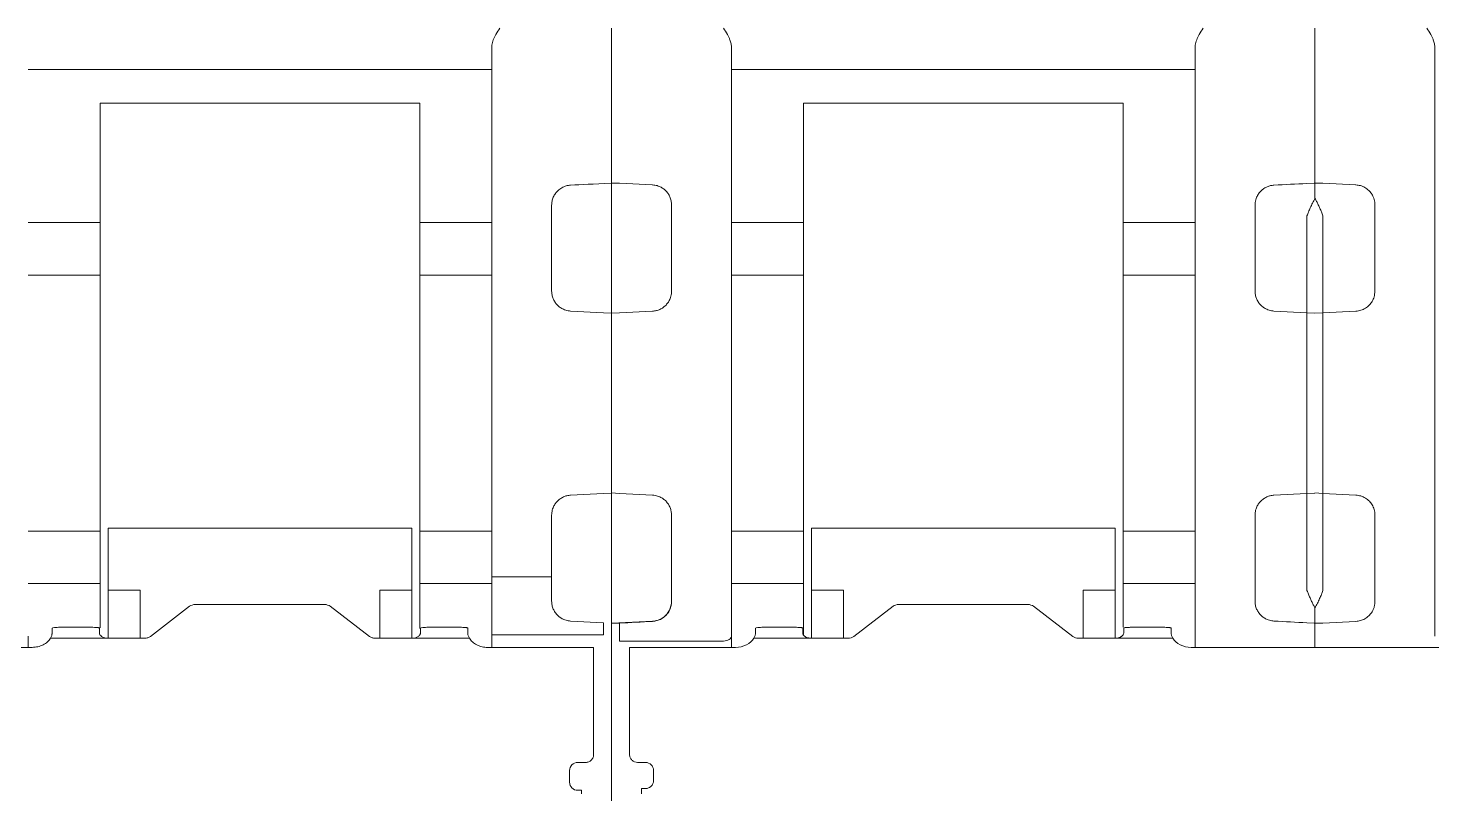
# Model space of a CAD drawing. Header units: millimetres. Extents: x 1359 to 3577, y 1336 to 3557.
# Drawn here: x 2709.9 to 2745.1, y 2710.65 to 2729.81 of the extents above; entities that cross this region are included whole.
import ezdxf

# ---------------------------------------------------------------- set-up
doc = ezdxf.new("R2010")
doc.units = ezdxf.units.MM
doc.layers.add('000-PI-Oprema', color=30, linetype='Continuous', lineweight=5)

msp = doc.modelspace()

# ---------------------------------------------------------------- linework, layer by layer
at = {"layer": '000-PI-Oprema', "color": 0, "lineweight": 0}
for p, q in [((2742.103, 2729.814), (2742.103, 2728.572)), ((2721.503, 2728.783), (2709.903, 2728.783)), ((2727.503, 2728.783), (2739.103, 2728.783)), ((2742.103, 2728.572), (2742.103, 2725.939)), ((2711.703, 2727.113), (2711.703, 2727.937)), ((2719.703, 2727.937), (2711.703, 2727.937)), ((2719.703, 2727.937), (2719.703, 2727.113)), ((2729.303, 2727.937), (2737.303, 2727.937)), ((2711.703, 2727.113), (2711.703, 2724.948)), ((2719.703, 2724.948), (2719.703, 2727.113)), ((2724.549, 2725.938), (2724.52, 2725.939)), ((2724.703, 2725.933), (2724.549, 2725.938)), ((2725.529, 2725.892), (2724.703, 2725.935)), ((2724.703, 2725.933), (2724.703, 2725.935)), ((2725.529, 2725.886), (2725.529, 2725.892)), ((2741.903, 2725.928), (2742.084, 2725.937)), ((2742.149, 2725.938), (2742.12, 2725.939)), ((2742.303, 2725.933), (2742.149, 2725.938)), ((2743.129, 2725.892), (2742.303, 2725.935)), ((2743.129, 2725.892), (2743.129, 2725.886)), ((2724.503, 2722.679), (2724.503, 2725.556)), ((2724.503, 2725.555), (2724.503, 2722.681)), ((2709.903, 2724.948), (2711.703, 2724.948)), ((2711.703, 2724.948), (2711.703, 2723.637)), ((2719.703, 2723.637), (2719.703, 2724.948)), ((2719.703, 2724.948), (2721.503, 2724.948)), ((2727.503, 2724.948), (2729.303, 2724.948)), ((2739.103, 2724.948), (2737.303, 2724.948)), ((2741.903, 2725.119), (2741.903, 2722.692)), ((2742.303, 2722.69), (2742.303, 2725.121)), ((2711.703, 2723.637), (2709.903, 2723.637)), ((2711.703, 2723.637), (2711.703, 2717.225)), ((2719.703, 2717.225), (2719.703, 2723.637)), ((2721.503, 2723.637), (2719.703, 2723.637)), ((2727.503, 2723.637), (2729.303, 2723.637)), ((2737.303, 2723.637), (2739.103, 2723.637)), ((2723.477, 2722.735), (2724.303, 2722.692)), ((2724.703, 2722.69), (2725.529, 2722.733)), ((2741.903, 2722.692), (2741.077, 2722.735)), ((2743.129, 2722.733), (2742.303, 2722.69)), ((2724.303, 2722.692), (2724.503, 2722.681)), ((2724.503, 2722.679), (2724.703, 2722.69)), ((2741.903, 2722.692), (2742.103, 2722.681)), ((2742.303, 2722.69), (2742.103, 2722.679)), ((2724.303, 2718.171), (2723.477, 2718.128)), ((2724.503, 2718.181), (2724.303, 2718.171)), ((2724.703, 2718.173), (2724.503, 2718.183)), ((2724.503, 2717.131), (2724.503, 2718.183)), ((2724.503, 2718.181), (2724.503, 2717.008)), ((2725.529, 2718.129), (2724.703, 2718.173)), ((2741.077, 2718.128), (2741.903, 2718.171)), ((2742.103, 2718.181), (2741.903, 2718.171)), ((2741.903, 2718.171), (2741.903, 2715.743)), ((2742.103, 2718.183), (2742.303, 2718.173)), ((2742.303, 2718.173), (2743.129, 2718.129)), ((2742.303, 2715.741), (2742.303, 2718.173)), ((2709.903, 2717.225), (2711.703, 2717.225)), ((2711.703, 2717.225), (2711.703, 2715.915)), ((2711.903, 2715.751), (2711.903, 2717.302)), ((2711.903, 2717.302), (2719.503, 2717.302)), ((2719.503, 2717.302), (2719.503, 2715.751)), ((2719.703, 2717.303), (2719.698, 2717.303)), ((2719.703, 2715.915), (2719.703, 2717.225)), ((2719.703, 2717.225), (2721.503, 2717.225)), ((2727.503, 2717.225), (2729.303, 2717.225)), ((2729.503, 2717.302), (2729.503, 2715.751)), ((2737.103, 2717.302), (2729.503, 2717.302)), ((2737.103, 2715.751), (2737.103, 2717.302)), ((2739.103, 2717.225), (2737.303, 2717.225)), ((2723.003, 2716.081), (2721.503, 2716.081)), ((2711.703, 2715.915), (2709.903, 2715.915)), ((2711.703, 2715.915), (2711.703, 2714.811)), ((2711.903, 2715.751), (2712.703, 2715.751)), ((2711.903, 2714.549), (2711.903, 2715.751)), ((2712.703, 2715.751), (2712.703, 2714.549)), ((2718.703, 2715.751), (2719.503, 2715.751)), ((2718.703, 2714.549), (2718.703, 2715.751)), ((2719.503, 2715.751), (2719.503, 2714.549)), ((2719.703, 2714.79), (2719.703, 2715.915)), ((2719.703, 2715.915), (2721.503, 2715.915)), ((2729.303, 2715.915), (2727.503, 2715.915)), ((2729.303, 2714.631), (2729.303, 2715.915)), ((2730.303, 2715.751), (2729.503, 2715.751)), ((2729.503, 2714.549), (2729.503, 2715.751)), ((2730.303, 2714.549), (2730.303, 2715.751)), ((2737.103, 2715.751), (2736.303, 2715.751)), ((2736.303, 2714.549), (2736.303, 2715.751)), ((2737.103, 2715.751), (2737.103, 2714.549)), ((2737.303, 2714.824), (2737.303, 2715.915)), ((2737.303, 2715.915), (2739.103, 2715.915)), ((2712.962, 2714.594), (2713.945, 2715.347)), ((2714.086, 2715.392), (2717.32, 2715.392)), ((2717.462, 2715.347), (2718.445, 2714.594)), ((2730.562, 2714.594), (2731.545, 2715.347)), ((2731.686, 2715.392), (2734.92, 2715.392)), ((2735.062, 2715.347), (2736.045, 2714.594)), ((2723.477, 2714.978), (2724.303, 2714.935)), ((2724.52, 2714.923), (2725.529, 2714.976)), ((2725.529, 2714.97), (2725.529, 2714.976)), ((2710.503, 2714.726), (2710.503, 2714.804)), ((2711.486, 2714.822), (2710.703, 2714.822)), ((2711.686, 2714.804), (2711.686, 2714.726)), ((2719.72, 2714.726), (2719.72, 2714.804)), ((2720.703, 2714.822), (2719.92, 2714.822)), ((2720.903, 2714.804), (2720.903, 2714.726)), ((2721.503, 2714.331), (2721.503, 2714.754)), ((2724.303, 2714.635), (2721.503, 2714.635)), ((2724.703, 2714.927), (2724.703, 2714.929)), ((2728.103, 2714.726), (2728.103, 2714.804)), ((2729.086, 2714.822), (2728.303, 2714.822)), ((2729.286, 2714.804), (2729.286, 2714.726)), ((2737.32, 2714.804), (2737.32, 2714.726)), ((2738.303, 2714.822), (2737.52, 2714.822)), ((2738.503, 2714.804), (2738.503, 2714.726)), ((2739.103, 2714.331), (2739.103, 2714.754)), ((2742.084, 2714.925), (2741.903, 2714.935)), ((2742.103, 2714.924), (2742.103, 2714.32)), ((2742.149, 2714.924), (2742.303, 2714.929)), ((2742.303, 2714.927), (2743.129, 2714.97)), ((2742.303, 2714.929), (2742.303, 2714.927)), ((2703.803, 2714.32), (2710.003, 2714.32)), ((2709.903, 2714.602), (2709.903, 2714.32)), ((2710.461, 2714.549), (2711.886, 2714.549)), ((2712.82, 2714.549), (2711.886, 2714.549)), ((2719.52, 2714.549), (2718.586, 2714.549)), ((2720.945, 2714.549), (2719.52, 2714.549)), ((2721.403, 2714.32), (2724.053, 2714.32)), ((2724.053, 2714.32), (2724.053, 2713.707)), ((2727.303, 2714.479), (2724.703, 2714.479)), ((2724.953, 2713.707), (2724.953, 2714.32)), ((2724.953, 2714.32), (2727.603, 2714.32)), ((2727.503, 2714.602), (2727.503, 2714.32)), ((2729.486, 2714.549), (2728.061, 2714.549)), ((2729.486, 2714.549), (2730.42, 2714.549)), ((2736.186, 2714.549), (2737.12, 2714.549)), ((2738.545, 2714.549), (2737.12, 2714.549)), ((2739.003, 2714.32), (2745.203, 2714.32)), ((2724.053, 2711.641), (2724.053, 2713.05)), ((2724.953, 2713.05), (2724.953, 2711.641)), ((2723.453, 2711.242), (2723.453, 2710.944)), ((2723.853, 2711.442), (2723.653, 2711.442)), ((2725.353, 2711.442), (2725.153, 2711.442)), ((2725.553, 2710.993), (2725.553, 2711.242)), ((2724.503, 2710.731), (2724.503, 2711.048)), ((2724.503, 2711.048), (2724.503, 2710.881)), ((2725.253, 2710.788), (2725.353, 2710.788)), ((2725.253, 2710.744), (2725.253, 2710.788)), ((2723.653, 2710.744), (2723.753, 2710.744)), ((2723.753, 2710.655), (2723.753, 2710.744)), ((2724.503, 2709.457), (2724.503, 2710.731)), ((2724.503, 2710.731), (2724.503, 2708.534)), ((2725.253, 2710.744), (2725.253, 2710.655))]:
    msp.add_line(p, q, dxfattribs=at)
at = {"layer": '000-PI-Oprema', "color": 0, "lineweight": 0, "flags": 128}
msp.add_lwpolyline([(2727.503, 2714.602), (2727.499, 2714.578), (2727.488, 2714.555), (2727.469, 2714.534), (2727.445, 2714.515), (2727.414, 2714.5), (2727.38, 2714.489), (2727.342, 2714.482), (2727.303, 2714.479)], dxfattribs=at)
at = {"layer": '000-PI-Oprema', "color": 0, "lineweight": 0}
for points, knots in [([(2721.503, 2729.324), (2721.504, 2729.345), (2721.506, 2729.389), (2721.521, 2729.455), (2721.542, 2729.521), (2721.571, 2729.588), (2721.623, 2729.687), (2721.67, 2729.762), (2721.703, 2729.814)], [0, 0, 0, 0, 0.117336, 0.242611, 0.377617, 0.505972, 0.652001, 1, 1, 1, 1]), ([(2724.503, 2728.572), (2724.503, 2728.586), (2724.503, 2728.612), (2724.503, 2728.659), (2724.503, 2728.712), (2724.503, 2728.792), (2724.503, 2728.907), (2724.503, 2729.067), (2724.503, 2729.243), (2724.503, 2729.43), (2724.503, 2729.621), (2724.503, 2729.75), (2724.503, 2729.814)], [0, 0, 0, 0, 0.061391, 0.122427, 0.18342, 0.24468, 0.372209, 0.500076, 0.627605, 0.755472, 0.877481, 1, 1, 1, 1]), ([(2724.503, 2729.814), (2724.503, 2729.782), (2724.503, 2729.718), (2724.503, 2729.622), (2724.503, 2729.527), (2724.503, 2729.4), (2724.503, 2729.244), (2724.503, 2729.067), (2724.503, 2728.907), (2724.503, 2728.77), (2724.503, 2728.655), (2724.503, 2728.6), (2724.503, 2728.572)], [0, 0, 0, 0, 0.061391, 0.122427, 0.18342, 0.24468, 0.372209, 0.500076, 0.627605, 0.755472, 0.877481, 1, 1, 1, 1]), ([(2727.303, 2729.814), (2727.337, 2729.761), (2727.384, 2729.687), (2727.435, 2729.588), (2727.468, 2729.51), (2727.496, 2729.423), (2727.501, 2729.356), (2727.503, 2729.324)], [0, 0, 0, 0, 0.350015, 0.493309, 0.624855, 0.821183, 1, 1, 1, 1]), ([(2739.103, 2729.324), (2739.104, 2729.345), (2739.106, 2729.389), (2739.121, 2729.455), (2739.142, 2729.521), (2739.172, 2729.588), (2739.223, 2729.687), (2739.27, 2729.762), (2739.303, 2729.814)], [0, 0, 0, 0, 0.117446, 0.242847, 0.378002, 0.506391, 0.652474, 1, 1, 1, 1]), ([(2744.903, 2729.814), (2744.937, 2729.761), (2744.984, 2729.687), (2745.035, 2729.587), (2745.069, 2729.51), (2745.096, 2729.423), (2745.101, 2729.356), (2745.103, 2729.324)], [0, 0, 0, 0, 0.350596, 0.493868, 0.625405, 0.821427, 1, 1, 1, 1]), ([(2721.503, 2729.17), (2721.503, 2729.18), (2721.503, 2729.199), (2721.503, 2729.235), (2721.503, 2729.277), (2721.503, 2729.308), (2721.503, 2729.324)], [0, 0, 0, 0, 0.251193, 0.5, 0.748807, 1, 1, 1, 1]), ([(2721.503, 2726.108), (2721.503, 2726.192), (2721.503, 2726.358), (2721.503, 2726.6), (2721.503, 2726.835), (2721.503, 2727.062), (2721.503, 2727.282), (2721.503, 2727.495), (2721.503, 2727.701), (2721.503, 2727.965), (2721.503, 2728.274), (2721.503, 2728.61), (2721.503, 2728.914), (2721.503, 2729.085), (2721.503, 2729.17)], [0, 0, 0, 0, 0.062754, 0.125301, 0.187708, 0.250043, 0.312375, 0.374772, 0.437302, 0.500033, 0.625237, 0.749935, 0.874674, 1, 1, 1, 1]), ([(2727.503, 2729.17), (2727.503, 2729.13), (2727.503, 2729.049), (2727.503, 2728.918), (2727.503, 2728.778), (2727.503, 2728.631), (2727.503, 2728.475), (2727.503, 2728.31), (2727.503, 2728.138), (2727.503, 2727.897), (2727.503, 2727.578), (2727.503, 2727.167), (2727.503, 2726.73), (2727.503, 2726.417), (2727.503, 2726.26)], [0, 0, 0, 0, 0.062736, 0.125281, 0.187695, 0.250043, 0.312387, 0.374792, 0.437318, 0.500031, 0.625212, 0.749931, 0.874692, 1, 1, 1, 1]), ([(2739.103, 2729.17), (2739.103, 2729.18), (2739.103, 2729.199), (2739.103, 2729.235), (2739.103, 2729.277), (2739.103, 2729.308), (2739.103, 2729.324)], [0, 0, 0, 0, 0.251193, 0.5, 0.748807, 1, 1, 1, 1]), ([(2739.103, 2726.108), (2739.103, 2726.192), (2739.103, 2726.358), (2739.103, 2726.6), (2739.103, 2726.835), (2739.103, 2727.062), (2739.103, 2727.282), (2739.103, 2727.495), (2739.103, 2727.701), (2739.103, 2727.965), (2739.103, 2728.274), (2739.103, 2728.61), (2739.103, 2728.914), (2739.103, 2729.085), (2739.103, 2729.17)], [0, 0, 0, 0, 0.062754, 0.125301, 0.187708, 0.250043, 0.312375, 0.374772, 0.437302, 0.500033, 0.625237, 0.749935, 0.874674, 1, 1, 1, 1]), ([(2745.103, 2729.324), (2745.103, 2729.308), (2745.103, 2729.277), (2745.103, 2729.235), (2745.103, 2729.199), (2745.103, 2729.18), (2745.103, 2729.17)], [0, 0, 0, 0, 0.251193, 0.5, 0.748807, 1, 1, 1, 1]), ([(2745.103, 2729.17), (2745.103, 2729.13), (2745.103, 2729.049), (2745.103, 2728.918), (2745.103, 2728.778), (2745.103, 2728.631), (2745.103, 2728.475), (2745.103, 2728.31), (2745.103, 2728.138), (2745.103, 2727.897), (2745.103, 2727.578), (2745.103, 2727.167), (2745.103, 2726.73), (2745.103, 2726.417), (2745.103, 2726.26)], [0, 0, 0, 0, 0.062736, 0.125281, 0.187695, 0.250043, 0.312387, 0.374792, 0.437318, 0.500031, 0.625212, 0.749931, 0.874692, 1, 1, 1, 1]), ([(2724.503, 2725.939), (2724.503, 2726.01), (2724.503, 2726.153), (2724.503, 2726.359), (2724.503, 2726.56), (2724.503, 2726.755), (2724.503, 2726.943), (2724.503, 2727.126), (2724.503, 2727.302), (2724.503, 2727.529), (2724.503, 2727.795), (2724.503, 2728.085), (2724.503, 2728.348), (2724.503, 2728.497), (2724.503, 2728.572)], [0, 0, 0, 0, 0.062728, 0.125271, 0.18769, 0.250045, 0.312396, 0.374804, 0.437328, 0.500029, 0.625194, 0.749922, 0.874696, 1, 1, 1, 1]), ([(2724.503, 2728.572), (2724.503, 2728.536), (2724.503, 2728.462), (2724.503, 2728.342), (2724.503, 2728.216), (2724.503, 2728.082), (2724.503, 2727.94), (2724.503, 2727.791), (2724.503, 2727.635), (2724.503, 2727.417), (2724.503, 2727.129), (2724.503, 2726.756), (2724.503, 2726.361), (2724.503, 2726.079), (2724.503, 2725.937)], [0, 0, 0, 0, 0.062728, 0.125272, 0.18769, 0.250045, 0.312396, 0.374803, 0.437328, 0.500029, 0.625194, 0.749922, 0.874696, 1, 1, 1, 1]), ([(2729.303, 2727.937), (2729.303, 2727.896), (2729.303, 2727.813), (2729.303, 2727.695), (2729.303, 2727.582), (2729.303, 2727.439), (2729.303, 2727.274), (2729.303, 2727.166), (2729.303, 2727.113)], [0, 0, 0, 0, 0.125424, 0.250193, 0.374902, 0.500146, 0.749703, 1, 1, 1, 1]), ([(2737.303, 2727.113), (2737.303, 2727.139), (2737.303, 2727.191), (2737.303, 2727.279), (2737.303, 2727.373), (2737.303, 2727.508), (2737.303, 2727.692), (2737.303, 2727.855), (2737.303, 2727.937)], [0, 0, 0, 0, 0.125424, 0.250193, 0.374902, 0.500146, 0.749703, 1, 1, 1, 1]), ([(2737.303, 2724.948), (2737.303, 2725.019), (2737.303, 2725.161), (2737.303, 2725.367), (2737.303, 2725.568), (2737.303, 2725.764), (2737.303, 2725.954), (2737.303, 2726.2), (2737.303, 2726.492), (2737.303, 2726.819), (2737.303, 2727.015), (2737.303, 2727.113)], [0, 0, 0, 0, 0.083508, 0.166833, 0.25006, 0.333277, 0.416572, 0.500032, 0.666688, 0.83311, 1, 1, 1, 1]), ([(2727.503, 2726.26), (2727.503, 2726.196), (2727.503, 2726.069), (2727.503, 2725.87), (2727.503, 2725.668), (2727.503, 2725.46), (2727.503, 2725.248), (2727.503, 2725.031), (2727.503, 2724.809), (2727.503, 2724.658), (2727.503, 2724.583)], [0, 0, 0, 0, 0.12575, 0.250858, 0.375537, 0.5, 0.624463, 0.749142, 0.87425, 1, 1, 1, 1]), ([(2745.103, 2726.26), (2745.103, 2726.196), (2745.103, 2726.069), (2745.103, 2725.87), (2745.103, 2725.668), (2745.103, 2725.46), (2745.103, 2725.248), (2745.103, 2725.031), (2745.103, 2724.809), (2745.103, 2724.658), (2745.103, 2724.583)], [0, 0, 0, 0, 0.12575, 0.250858, 0.375537, 0.5, 0.624463, 0.749142, 0.87425, 1, 1, 1, 1]), ([(2721.503, 2724.715), (2721.503, 2724.786), (2721.503, 2724.928), (2721.503, 2725.136), (2721.503, 2725.34), (2721.503, 2725.539), (2721.503, 2725.734), (2721.503, 2725.924), (2721.503, 2726.047), (2721.503, 2726.108)], [0, 0, 0, 0, 0.143512, 0.28637, 0.428834, 0.571166, 0.71363, 0.856488, 1, 1, 1, 1]), ([(2725.529, 2725.892), (2725.549, 2725.89), (2725.587, 2725.887), (2725.644, 2725.874), (2725.71, 2725.85), (2725.782, 2725.811), (2725.856, 2725.752), (2725.919, 2725.678), (2725.966, 2725.591), (2725.997, 2725.495), (2726.001, 2725.428), (2726.003, 2725.394)], [0, 0, 0, 0, 0.071618, 0.143308, 0.216363, 0.334035, 0.455285, 0.587191, 0.721903, 0.860899, 1, 1, 1, 1]), ([(2739.103, 2724.715), (2739.103, 2724.786), (2739.103, 2724.928), (2739.103, 2725.136), (2739.103, 2725.34), (2739.103, 2725.539), (2739.103, 2725.734), (2739.103, 2725.924), (2739.103, 2726.047), (2739.103, 2726.108)], [0, 0, 0, 0, 0.143512, 0.28637, 0.428834, 0.571166, 0.71363, 0.856488, 1, 1, 1, 1]), ([(2743.603, 2725.394), (2743.602, 2725.417), (2743.601, 2725.462), (2743.586, 2725.528), (2743.561, 2725.601), (2743.518, 2725.678), (2743.449, 2725.76), (2743.357, 2725.829), (2743.245, 2725.878), (2743.167, 2725.888), (2743.129, 2725.892)], [0, 0, 0, 0, 0.092601, 0.18543, 0.278489, 0.413813, 0.545287, 0.709927, 0.860804, 1, 1, 1, 1]), ([(2723.477, 2725.885), (2723.459, 2725.883), (2723.421, 2725.88), (2723.365, 2725.867), (2723.31, 2725.848), (2723.255, 2725.821), (2723.203, 2725.787), (2723.148, 2725.74), (2723.09, 2725.673), (2723.041, 2725.586), (2723.009, 2725.487), (2723.005, 2725.419), (2723.003, 2725.385)], [0, 0, 0, 0, 0.067869, 0.138425, 0.211987, 0.288836, 0.369219, 0.453352, 0.573685, 0.721104, 0.860335, 1, 1, 1, 1]), ([(2740.603, 2725.385), (2740.604, 2725.408), (2740.606, 2725.453), (2740.62, 2725.519), (2740.646, 2725.593), (2740.688, 2725.671), (2740.751, 2725.745), (2740.825, 2725.804), (2740.905, 2725.847), (2740.99, 2725.876), (2741.048, 2725.882), (2741.077, 2725.885)], [0, 0, 0, 0, 0.093221, 0.185813, 0.279137, 0.41434, 0.546905, 0.668022, 0.785627, 0.893606, 1, 1, 1, 1]), ([(2741.903, 2725.119), (2741.916, 2725.151), (2741.943, 2725.22), (2741.989, 2725.326), (2742.043, 2725.442), (2742.082, 2725.516), (2742.103, 2725.555)], [0, 0, 0, 0, 0.193415, 0.424448, 0.693252, 1, 1, 1, 1]), ([(2742.303, 2725.121), (2742.291, 2725.153), (2742.265, 2725.216), (2742.226, 2725.307), (2742.186, 2725.394), (2742.145, 2725.478), (2742.117, 2725.53), (2742.103, 2725.556)], [0, 0, 0, 0, 0.194202, 0.390464, 0.589612, 0.792498, 1, 1, 1, 1]), ([(2723.003, 2725.385), (2723.003, 2725.32), (2723.003, 2725.188), (2723.003, 2724.987), (2723.003, 2724.85), (2723.003, 2724.782)], [0, 0, 0, 0, 0.333419, 0.666581, 1, 1, 1, 1]), ([(2729.303, 2724.948), (2729.303, 2724.899), (2729.303, 2724.801), (2729.303, 2724.585), (2729.303, 2724.346), (2729.303, 2724.101), (2729.303, 2723.881), (2729.303, 2723.716), (2729.303, 2723.66), (2729.303, 2723.637)], [0, 0, 0, 0, 0.150243, 0.300485, 0.450729, 0.600973, 0.751216, 0.901461, 1, 1, 1, 1]), ([(2737.303, 2724.948), (2737.303, 2724.899), (2737.303, 2724.801), (2737.303, 2724.585), (2737.303, 2724.346), (2737.303, 2724.101), (2737.303, 2723.881), (2737.303, 2723.716), (2737.303, 2723.66), (2737.303, 2723.637)], [0, 0, 0, 0, 0.150243, 0.300485, 0.450729, 0.600973, 0.751216, 0.901461, 1, 1, 1, 1]), ([(2721.503, 2716.148), (2721.503, 2716.262), (2721.503, 2716.49), (2721.503, 2716.835), (2721.503, 2717.183), (2721.503, 2717.533), (2721.503, 2717.887), (2721.503, 2718.484), (2721.503, 2719.331), (2721.503, 2720.431), (2721.503, 2721.531), (2721.503, 2722.498), (2721.503, 2723.33), (2721.503, 2724.03), (2721.503, 2724.486), (2721.503, 2724.715)], [0, 0, 0, 0, 0.041431, 0.082793, 0.124119, 0.165441, 0.206793, 0.248207, 0.374079, 0.500012, 0.625883, 0.751817, 0.834548, 0.917188, 1, 1, 1, 1]), ([(2723.003, 2724.782), (2723.003, 2724.68), (2723.003, 2724.477), (2723.003, 2724.17), (2723.003, 2723.86), (2723.003, 2723.548), (2723.003, 2723.339), (2723.003, 2723.234)], [0, 0, 0, 0, 0.200123, 0.400061, 0.599939, 0.799877, 1, 1, 1, 1]), ([(2726.003, 2723.232), (2726.003, 2723.352), (2726.003, 2723.591), (2726.003, 2723.946), (2726.003, 2724.299), (2726.003, 2724.531), (2726.003, 2724.647)], [0, 0, 0, 0, 0.2501, 0.5, 0.7499, 1, 1, 1, 1]), ([(2727.503, 2724.583), (2727.503, 2724.472), (2727.503, 2724.25), (2727.503, 2723.915), (2727.503, 2723.577), (2727.503, 2723.237), (2727.503, 2722.895), (2727.503, 2722.316), (2727.503, 2721.496), (2727.503, 2720.431), (2727.503, 2719.367), (2727.503, 2718.431), (2727.503, 2717.625), (2727.503, 2716.946), (2727.503, 2716.502), (2727.503, 2716.28)], [0, 0, 0, 0, 0.041447, 0.082829, 0.124176, 0.16552, 0.206891, 0.248321, 0.374134, 0.500011, 0.625824, 0.751702, 0.834467, 0.91715, 1, 1, 1, 1]), ([(2739.103, 2716.148), (2739.103, 2716.262), (2739.103, 2716.49), (2739.103, 2716.835), (2739.103, 2717.183), (2739.103, 2717.533), (2739.103, 2717.887), (2739.103, 2718.484), (2739.103, 2719.331), (2739.103, 2720.431), (2739.103, 2721.531), (2739.103, 2722.498), (2739.103, 2723.33), (2739.103, 2724.03), (2739.103, 2724.486), (2739.103, 2724.715)], [0, 0, 0, 0, 0.041431, 0.082793, 0.124119, 0.165441, 0.206793, 0.248207, 0.374079, 0.500012, 0.625883, 0.751817, 0.834548, 0.917188, 1, 1, 1, 1]), ([(2745.103, 2724.583), (2745.103, 2724.472), (2745.103, 2724.25), (2745.103, 2723.915), (2745.103, 2723.577), (2745.103, 2723.237), (2745.103, 2722.895), (2745.103, 2722.316), (2745.103, 2721.496), (2745.103, 2720.431), (2745.103, 2719.367), (2745.103, 2718.431), (2745.103, 2717.625), (2745.103, 2716.946), (2745.103, 2716.502), (2745.103, 2716.28)], [0, 0, 0, 0, 0.041447, 0.082829, 0.124176, 0.16552, 0.206891, 0.248321, 0.374134, 0.500011, 0.625824, 0.751702, 0.834467, 0.91715, 1, 1, 1, 1]), ([(2729.303, 2723.637), (2729.303, 2723.554), (2729.303, 2723.387), (2729.303, 2723.132), (2729.303, 2722.875), (2729.303, 2722.615), (2729.303, 2722.352), (2729.303, 2721.905), (2729.303, 2721.265), (2729.303, 2720.431), (2729.303, 2719.598), (2729.303, 2718.869), (2729.303, 2718.247), (2729.303, 2717.728), (2729.303, 2717.393), (2729.303, 2717.225)], [0, 0, 0, 0, 0.041319, 0.082538, 0.123706, 0.164869, 0.206076, 0.247373, 0.373654, 0.500018, 0.626299, 0.752662, 0.835118, 0.917437, 1, 1, 1, 1]), ([(2737.303, 2723.637), (2737.303, 2722.63), (2737.303, 2721.531), (2737.303, 2719.332), (2737.303, 2718.233), (2737.303, 2717.225)], [0, 0, 0, 0, 0.5, 0.5, 1, 1, 1, 1]), ([(2723.477, 2722.735), (2723.456, 2722.737), (2723.414, 2722.74), (2723.353, 2722.756), (2723.285, 2722.782), (2723.212, 2722.824), (2723.14, 2722.887), (2723.08, 2722.961), (2723.037, 2723.046), (2723.008, 2723.138), (2723.005, 2723.202), (2723.003, 2723.234)], [0, 0, 0, 0, 0.082209, 0.16366, 0.245689, 0.369303, 0.493372, 0.618767, 0.744744, 0.872104, 1, 1, 1, 1]), ([(2726.003, 2723.232), (2726.002, 2723.211), (2726.001, 2723.169), (2725.988, 2723.106), (2725.965, 2723.035), (2725.926, 2722.96), (2725.867, 2722.885), (2725.795, 2722.822), (2725.713, 2722.775), (2725.623, 2722.743), (2725.561, 2722.736), (2725.529, 2722.733)], [0, 0, 0, 0, 0.085507, 0.170147, 0.255273, 0.381189, 0.506725, 0.630753, 0.754527, 0.877113, 1, 1, 1, 1]), ([(2741.077, 2722.735), (2741.056, 2722.737), (2741.014, 2722.74), (2740.953, 2722.756), (2740.885, 2722.782), (2740.812, 2722.824), (2740.74, 2722.887), (2740.68, 2722.961), (2740.637, 2723.046), (2740.608, 2723.138), (2740.605, 2723.202), (2740.603, 2723.234)], [0, 0, 0, 0, 0.082209, 0.16366, 0.245689, 0.369303, 0.493372, 0.618767, 0.744744, 0.872104, 1, 1, 1, 1]), ([(2743.129, 2722.733), (2743.15, 2722.735), (2743.191, 2722.739), (2743.251, 2722.754), (2743.31, 2722.776), (2743.366, 2722.806), (2743.418, 2722.842), (2743.477, 2722.897), (2743.539, 2722.978), (2743.592, 2723.095), (2743.599, 2723.185), (2743.603, 2723.232)], [0, 0, 0, 0, 0.080411, 0.161533, 0.243405, 0.326066, 0.409552, 0.493901, 0.642123, 0.810797, 1, 1, 1, 1]), ([(2724.503, 2722.681), (2724.503, 2722.575), (2724.503, 2722.363), (2724.503, 2722.043), (2724.503, 2721.722), (2724.503, 2721.4), (2724.503, 2721.078), (2724.503, 2720.755), (2724.503, 2720.351), (2724.503, 2719.866), (2724.503, 2719.301), (2724.503, 2718.739), (2724.503, 2718.367), (2724.503, 2718.181)], [0, 0, 0, 0, 0.071572, 0.143012, 0.214372, 0.285701, 0.357051, 0.428472, 0.500015, 0.625079, 0.749917, 0.8748, 1, 1, 1, 1]), ([(2724.503, 2718.183), (2724.503, 2718.289), (2724.503, 2718.502), (2724.503, 2718.821), (2724.503, 2719.142), (2724.503, 2719.463), (2724.503, 2719.785), (2724.503, 2720.108), (2724.503, 2720.512), (2724.503, 2720.997), (2724.503, 2721.56), (2724.503, 2722.122), (2724.503, 2722.493), (2724.503, 2722.679)], [0, 0, 0, 0, 0.071572, 0.143012, 0.214372, 0.285701, 0.357051, 0.428472, 0.500015, 0.625079, 0.749917, 0.8748, 1, 1, 1, 1]), ([(2741.903, 2722.692), (2741.903, 2722.585), (2741.903, 2722.371), (2741.903, 2722.049), (2741.903, 2721.727), (2741.903, 2721.404), (2741.903, 2721.08), (2741.903, 2720.756), (2741.903, 2720.35), (2741.903, 2719.863), (2741.903, 2719.297), (2741.903, 2718.732), (2741.903, 2718.358), (2741.903, 2718.171)], [0, 0, 0, 0, 0.071556, 0.142997, 0.214365, 0.285706, 0.357065, 0.428486, 0.500013, 0.625062, 0.749916, 0.874816, 1, 1, 1, 1]), ([(2723.003, 2717.628), (2723.004, 2717.65), (2723.005, 2717.692), (2723.018, 2717.755), (2723.041, 2717.826), (2723.08, 2717.901), (2723.14, 2717.976), (2723.212, 2718.038), (2723.294, 2718.085), (2723.383, 2718.118), (2723.446, 2718.124), (2723.477, 2718.128)], [0, 0, 0, 0, 0.085573, 0.170275, 0.255463, 0.381339, 0.506835, 0.630803, 0.754517, 0.877108, 1, 1, 1, 1]), ([(2725.529, 2718.129), (2725.55, 2718.128), (2725.592, 2718.124), (2725.653, 2718.108), (2725.721, 2718.082), (2725.795, 2718.04), (2725.867, 2717.978), (2725.926, 2717.903), (2725.97, 2717.818), (2725.998, 2717.726), (2726.001, 2717.662), (2726.003, 2717.63)], [0, 0, 0, 0, 0.082205, 0.163652, 0.245679, 0.369354, 0.493482, 0.618917, 0.744935, 0.872201, 1, 1, 1, 1]), ([(2740.603, 2717.628), (2740.604, 2717.65), (2740.605, 2717.692), (2740.618, 2717.755), (2740.641, 2717.826), (2740.68, 2717.901), (2740.74, 2717.976), (2740.812, 2718.038), (2740.894, 2718.085), (2740.983, 2718.118), (2741.046, 2718.124), (2741.077, 2718.128)], [0, 0, 0, 0, 0.085573, 0.170275, 0.255463, 0.381339, 0.506835, 0.630803, 0.754517, 0.877108, 1, 1, 1, 1]), ([(2743.603, 2717.63), (2743.602, 2717.654), (2743.6, 2717.702), (2743.585, 2717.77), (2743.562, 2717.831), (2743.534, 2717.886), (2743.501, 2717.934), (2743.449, 2717.995), (2743.369, 2718.06), (2743.253, 2718.114), (2743.17, 2718.124), (2743.129, 2718.129)], [0, 0, 0, 0, 0.097376, 0.189595, 0.276665, 0.358598, 0.435408, 0.507112, 0.674555, 0.83875, 1, 1, 1, 1]), ([(2723.003, 2717.628), (2723.003, 2717.524), (2723.003, 2717.314), (2723.003, 2717.002), (2723.003, 2716.693), (2723.003, 2716.385), (2723.003, 2716.182), (2723.003, 2716.081)], [0, 0, 0, 0, 0.200123, 0.400061, 0.599939, 0.799877, 1, 1, 1, 1]), ([(2726.003, 2716.215), (2726.003, 2716.331), (2726.003, 2716.564), (2726.003, 2716.917), (2726.003, 2717.272), (2726.003, 2717.511), (2726.003, 2717.63)], [0, 0, 0, 0, 0.2501, 0.5, 0.7499, 1, 1, 1, 1]), ([(2724.503, 2715.306), (2724.503, 2715.306), (2724.503, 2715.633), (2724.503, 2716.016), (2724.503, 2716.505), (2724.503, 2716.859), (2724.503, 2717.088), (2724.503, 2717.117), (2724.503, 2717.131)], [0, 0, 0, 0, 0.008736, 0.206989, 0.405242, 0.603494, 0.801747, 1, 1, 1, 1]), ([(2729.303, 2717.225), (2729.303, 2717.203), (2729.303, 2717.147), (2729.303, 2716.982), (2729.303, 2716.762), (2729.303, 2716.517), (2729.303, 2716.277), (2729.303, 2716.062), (2729.303, 2715.964), (2729.303, 2715.915)], [0, 0, 0, 0, 0.098539, 0.248784, 0.399027, 0.54927, 0.699515, 0.849757, 1, 1, 1, 1]), ([(2737.303, 2717.225), (2737.303, 2717.203), (2737.303, 2717.147), (2737.303, 2716.982), (2737.303, 2716.762), (2737.303, 2716.517), (2737.303, 2716.277), (2737.303, 2716.062), (2737.303, 2715.964), (2737.303, 2715.915)], [0, 0, 0, 0, 0.098539, 0.248784, 0.399027, 0.54927, 0.699515, 0.849757, 1, 1, 1, 1]), ([(2724.503, 2717.031), (2724.503, 2717.017), (2724.503, 2716.989), (2724.503, 2716.767), (2724.503, 2716.419), (2724.503, 2715.962), (2724.503, 2715.579), (2724.503, 2715.308)], [0, 0, 0, 0, 0.201961, 0.403921, 0.605881, 0.807842, 1, 1, 1, 1]), ([(2721.503, 2714.754), (2721.503, 2714.816), (2721.503, 2714.938), (2721.503, 2715.128), (2721.503, 2715.323), (2721.503, 2715.522), (2721.503, 2715.726), (2721.503, 2715.935), (2721.503, 2716.077), (2721.503, 2716.148)], [0, 0, 0, 0, 0.143512, 0.28637, 0.428834, 0.571166, 0.71363, 0.856488, 1, 1, 1, 1]), ([(2723.003, 2716.081), (2723.003, 2716.012), (2723.003, 2715.876), (2723.003, 2715.674), (2723.003, 2715.543), (2723.003, 2715.477)], [0, 0, 0, 0, 0.333419, 0.666581, 1, 1, 1, 1]), ([(2726.003, 2715.468), (2726.003, 2715.529), (2726.003, 2715.65), (2726.003, 2715.836), (2726.003, 2716.024), (2726.003, 2716.151), (2726.003, 2716.215)], [0, 0, 0, 0, 0.25014, 0.5, 0.74986, 1, 1, 1, 1]), ([(2727.503, 2716.28), (2727.503, 2716.204), (2727.503, 2716.053), (2727.503, 2715.832), (2727.503, 2715.615), (2727.503, 2715.403), (2727.503, 2715.195), (2727.503, 2714.992), (2727.503, 2714.794), (2727.503, 2714.666), (2727.503, 2714.602)], [0, 0, 0, 0, 0.12575, 0.250858, 0.375537, 0.5, 0.624463, 0.749142, 0.87425, 1, 1, 1, 1]), ([(2739.103, 2714.754), (2739.103, 2714.816), (2739.103, 2714.938), (2739.103, 2715.128), (2739.103, 2715.323), (2739.103, 2715.522), (2739.103, 2715.726), (2739.103, 2715.935), (2739.103, 2716.077), (2739.103, 2716.148)], [0, 0, 0, 0, 0.143512, 0.28637, 0.428834, 0.571166, 0.71363, 0.856488, 1, 1, 1, 1]), ([(2745.103, 2716.28), (2745.103, 2716.204), (2745.103, 2716.053), (2745.103, 2715.832), (2745.103, 2715.615), (2745.103, 2715.403), (2745.103, 2715.195), (2745.103, 2714.992), (2745.103, 2714.794), (2745.103, 2714.666), (2745.103, 2714.602)], [0, 0, 0, 0, 0.12575, 0.250858, 0.375537, 0.5, 0.624463, 0.749142, 0.87425, 1, 1, 1, 1]), ([(2741.903, 2715.743), (2741.916, 2715.712), (2741.941, 2715.648), (2741.98, 2715.557), (2742.02, 2715.47), (2742.061, 2715.386), (2742.089, 2715.334), (2742.103, 2715.308)], [0, 0, 0, 0, 0.1942, 0.390457, 0.5896, 0.792488, 1, 1, 1, 1]), ([(2742.303, 2715.741), (2742.291, 2715.71), (2742.263, 2715.641), (2742.217, 2715.535), (2742.163, 2715.419), (2742.124, 2715.345), (2742.103, 2715.306)], [0, 0, 0, 0, 0.193384, 0.424408, 0.693222, 1, 1, 1, 1]), ([(2723.477, 2714.978), (2723.458, 2714.98), (2723.419, 2714.983), (2723.363, 2714.996), (2723.297, 2715.02), (2723.225, 2715.058), (2723.151, 2715.118), (2723.088, 2715.192), (2723.041, 2715.279), (2723.009, 2715.376), (2723.005, 2715.443), (2723.003, 2715.477)], [0, 0, 0, 0, 0.070997, 0.142096, 0.214572, 0.332081, 0.453288, 0.585757, 0.721078, 0.860541, 1, 1, 1, 1]), ([(2725.529, 2714.976), (2725.571, 2714.978), (2725.617, 2714.986), (2725.717, 2715.02), (2725.769, 2715.047), (2725.869, 2715.129), (2725.916, 2715.184), (2725.983, 2715.318), (2726.003, 2715.396), (2726.003, 2715.476)], [0, 0, 0, 0, 0.25, 0.25, 0.5, 0.5, 0.75, 0.75, 1, 1, 1, 1]), ([(2725.529, 2714.97), (2725.548, 2714.972), (2725.585, 2714.975), (2725.642, 2714.988), (2725.697, 2715.008), (2725.752, 2715.035), (2725.804, 2715.069), (2725.862, 2715.118), (2725.925, 2715.192), (2725.972, 2715.285), (2725.999, 2715.382), (2726.002, 2715.439), (2726.003, 2715.468)], [0, 0, 0, 0, 0.068374, 0.139377, 0.213319, 0.290477, 0.371094, 0.455382, 0.587277, 0.761474, 0.880592, 1, 1, 1, 1]), ([(2741.077, 2714.978), (2741.058, 2714.98), (2741.019, 2714.983), (2740.963, 2714.996), (2740.897, 2715.02), (2740.825, 2715.058), (2740.751, 2715.118), (2740.688, 2715.192), (2740.641, 2715.279), (2740.609, 2715.376), (2740.605, 2715.443), (2740.603, 2715.477)], [0, 0, 0, 0, 0.070996, 0.142095, 0.214573, 0.332083, 0.453298, 0.585758, 0.72107, 0.860537, 1, 1, 1, 1]), ([(2743.129, 2714.97), (2743.148, 2714.972), (2743.185, 2714.975), (2743.242, 2714.988), (2743.297, 2715.008), (2743.352, 2715.035), (2743.404, 2715.069), (2743.462, 2715.118), (2743.525, 2715.192), (2743.572, 2715.285), (2743.599, 2715.382), (2743.602, 2715.439), (2743.603, 2715.468)], [0, 0, 0, 0, 0.068374, 0.139376, 0.213318, 0.290476, 0.371092, 0.45538, 0.587276, 0.76147, 0.88059, 1, 1, 1, 1]), ([(2710.503, 2714.676), (2710.502, 2714.667), (2710.501, 2714.65), (2710.493, 2714.619), (2710.481, 2714.586), (2710.468, 2714.561), (2710.461, 2714.549)], [0, 0, 0, 0, 0.256458, 0.506841, 0.753776, 1, 1, 1, 1]), ([(2710.503, 2714.804), (2710.503, 2714.809), (2710.524, 2714.814), (2710.598, 2714.82), (2710.651, 2714.822), (2710.703, 2714.822)], [0, 0, 0, 0, 0.5, 0.5, 1, 1, 1, 1]), ([(2711.686, 2714.804), (2711.685, 2714.806), (2711.684, 2714.808), (2711.672, 2714.811), (2711.654, 2714.814), (2711.62, 2714.818), (2711.565, 2714.821), (2711.513, 2714.822), (2711.486, 2714.822)], [0, 0, 0, 0, 0.128148, 0.251094, 0.373747, 0.501054, 0.748354, 1, 1, 1, 1]), ([(2711.886, 2714.549), (2711.872, 2714.55), (2711.846, 2714.551), (2711.807, 2714.56), (2711.772, 2714.574), (2711.733, 2714.599), (2711.693, 2714.636), (2711.689, 2714.662), (2711.686, 2714.676)], [0, 0, 0, 0, 0.128818, 0.251822, 0.37424, 0.501366, 0.746636, 1, 1, 1, 1]), ([(2719.72, 2714.676), (2719.72, 2714.669), (2719.718, 2714.657), (2719.707, 2714.635), (2719.689, 2714.613), (2719.656, 2714.586), (2719.601, 2714.556), (2719.547, 2714.552), (2719.52, 2714.549)], [0, 0, 0, 0, 0.130698, 0.254597, 0.376443, 0.501216, 0.749391, 1, 1, 1, 1]), ([(2719.72, 2714.804), (2719.72, 2714.809), (2719.742, 2714.814), (2719.816, 2714.82), (2719.868, 2714.822), (2719.92, 2714.822)], [0, 0, 0, 0, 0.5, 0.5, 1, 1, 1, 1]), ([(2720.903, 2714.804), (2720.903, 2714.806), (2720.901, 2714.808), (2720.89, 2714.811), (2720.871, 2714.814), (2720.838, 2714.818), (2720.783, 2714.821), (2720.73, 2714.822), (2720.703, 2714.822)], [0, 0, 0, 0, 0.128148, 0.251094, 0.373747, 0.501054, 0.748354, 1, 1, 1, 1]), ([(2720.945, 2714.549), (2720.939, 2714.561), (2720.926, 2714.586), (2720.913, 2714.619), (2720.905, 2714.65), (2720.904, 2714.667), (2720.903, 2714.676)], [0, 0, 0, 0, 0.246224, 0.493159, 0.743542, 1, 1, 1, 1]), ([(2724.503, 2714.926), (2724.503, 2714.854), (2724.503, 2714.712), (2724.503, 2714.505), (2724.503, 2714.304), (2724.503, 2714.109), (2724.503, 2713.92), (2724.503, 2713.738), (2724.503, 2713.561), (2724.503, 2713.335), (2724.503, 2713.068), (2724.503, 2712.778), (2724.503, 2712.515), (2724.503, 2712.365), (2724.503, 2712.29)], [0, 0, 0, 0, 0.062728, 0.125272, 0.18769, 0.250045, 0.312396, 0.374803, 0.437328, 0.500029, 0.625194, 0.749922, 0.874696, 1, 1, 1, 1]), ([(2724.503, 2712.29), (2724.503, 2712.327), (2724.503, 2712.4), (2724.503, 2712.52), (2724.503, 2712.647), (2724.503, 2712.781), (2724.503, 2712.922), (2724.503, 2713.071), (2724.503, 2713.227), (2724.503, 2713.445), (2724.503, 2713.733), (2724.503, 2714.105), (2724.503, 2714.5), (2724.503, 2714.782), (2724.503, 2714.924)], [0, 0, 0, 0, 0.062728, 0.125271, 0.18769, 0.250045, 0.312396, 0.374804, 0.437328, 0.500029, 0.625194, 0.749922, 0.874696, 1, 1, 1, 1]), ([(2724.703, 2714.929), (2724.677, 2714.928), (2724.624, 2714.927), (2724.574, 2714.925), (2724.549, 2714.924)], [0, 0, 0, 0, 0.508632, 1, 1, 1, 1]), ([(2728.103, 2714.676), (2728.102, 2714.667), (2728.101, 2714.65), (2728.093, 2714.619), (2728.081, 2714.586), (2728.068, 2714.561), (2728.061, 2714.549)], [0, 0, 0, 0, 0.256458, 0.506841, 0.753776, 1, 1, 1, 1]), ([(2728.103, 2714.804), (2728.103, 2714.809), (2728.124, 2714.814), (2728.198, 2714.82), (2728.251, 2714.822), (2728.303, 2714.822)], [0, 0, 0, 0, 0.5, 0.5, 1, 1, 1, 1]), ([(2728.103, 2714.676), (2728.103, 2714.684), (2728.103, 2714.701), (2728.103, 2714.718), (2728.103, 2714.723), (2728.103, 2714.726)], [0, 0, 0, 0, 0.334189, 0.665811, 1, 1, 1, 1]), ([(2729.286, 2714.804), (2729.285, 2714.806), (2729.284, 2714.808), (2729.272, 2714.811), (2729.254, 2714.814), (2729.22, 2714.818), (2729.165, 2714.821), (2729.113, 2714.822), (2729.086, 2714.822)], [0, 0, 0, 0, 0.128148, 0.251094, 0.373747, 0.501054, 0.748354, 1, 1, 1, 1]), ([(2729.286, 2714.676), (2729.287, 2714.67), (2729.288, 2714.658), (2729.299, 2714.636), (2729.316, 2714.614), (2729.346, 2714.59), (2729.4, 2714.559), (2729.453, 2714.553), (2729.486, 2714.549)], [0, 0, 0, 0, 0.121269, 0.244591, 0.370821, 0.500756, 0.692101, 1, 1, 1, 1]), ([(2737.12, 2714.549), (2737.135, 2714.55), (2737.162, 2714.551), (2737.199, 2714.56), (2737.227, 2714.572), (2737.248, 2714.583), (2737.279, 2714.603), (2737.313, 2714.637), (2737.318, 2714.663), (2737.32, 2714.676)], [0, 0, 0, 0, 0.138294, 0.257669, 0.358107, 0.439606, 0.502183, 0.756685, 1, 1, 1, 1]), ([(2737.52, 2714.822), (2737.507, 2714.822), (2737.48, 2714.822), (2737.443, 2714.821), (2737.408, 2714.819), (2737.368, 2714.816), (2737.328, 2714.811), (2737.323, 2714.807), (2737.32, 2714.804)], [0, 0, 0, 0, 0.128148, 0.251094, 0.373747, 0.501054, 0.748354, 1, 1, 1, 1]), ([(2738.503, 2714.804), (2738.503, 2714.806), (2738.501, 2714.808), (2738.49, 2714.811), (2738.471, 2714.814), (2738.438, 2714.818), (2738.383, 2714.821), (2738.33, 2714.822), (2738.303, 2714.822)], [0, 0, 0, 0, 0.128148, 0.251094, 0.373747, 0.501054, 0.748354, 1, 1, 1, 1]), ([(2738.503, 2714.726), (2738.503, 2714.723), (2738.503, 2714.718), (2738.503, 2714.701), (2738.503, 2714.684), (2738.503, 2714.676)], [0, 0, 0, 0, 0.334189, 0.665811, 1, 1, 1, 1]), ([(2738.545, 2714.549), (2738.539, 2714.561), (2738.526, 2714.586), (2738.513, 2714.619), (2738.505, 2714.65), (2738.504, 2714.667), (2738.503, 2714.676)], [0, 0, 0, 0, 0.246224, 0.493159, 0.743542, 1, 1, 1, 1]), ([(2710.461, 2714.549), (2710.45, 2714.532), (2710.429, 2714.499), (2710.386, 2714.454), (2710.335, 2714.415), (2710.259, 2714.37), (2710.148, 2714.329), (2710.052, 2714.323), (2710.003, 2714.32)], [0, 0, 0, 0, 0.126929, 0.250928, 0.374602, 0.500576, 0.748126, 1, 1, 1, 1]), ([(2712.962, 2714.594), (2712.952, 2714.587), (2712.932, 2714.574), (2712.897, 2714.56), (2712.86, 2714.551), (2712.834, 2714.55), (2712.82, 2714.549)], [0, 0, 0, 0, 0.25487, 0.5, 0.74513, 1, 1, 1, 1]), ([(2718.586, 2714.549), (2718.573, 2714.55), (2718.546, 2714.551), (2718.509, 2714.56), (2718.474, 2714.574), (2718.455, 2714.587), (2718.445, 2714.594)], [0, 0, 0, 0, 0.25487, 0.5, 0.74513, 1, 1, 1, 1]), ([(2721.403, 2714.32), (2721.379, 2714.32), (2721.331, 2714.322), (2721.26, 2714.334), (2721.192, 2714.354), (2721.108, 2714.39), (2721.014, 2714.451), (2720.968, 2714.516), (2720.945, 2714.549)], [0, 0, 0, 0, 0.126929, 0.250928, 0.374602, 0.500576, 0.748126, 1, 1, 1, 1]), ([(2727.603, 2714.32), (2727.699, 2714.32), (2727.796, 2714.342), (2727.958, 2714.423), (2728.022, 2714.481), (2728.061, 2714.549)], [0, 0, 0, 0, 0.5, 0.5, 1, 1, 1, 1]), ([(2738.545, 2714.549), (2738.584, 2714.481), (2738.649, 2714.423), (2738.81, 2714.342), (2738.907, 2714.32), (2739.003, 2714.32)], [0, 0, 0, 0, 0.5, 0.5, 1, 1, 1, 1]), ([(2724.503, 2711.048), (2724.503, 2711.081), (2724.503, 2711.145), (2724.503, 2711.241), (2724.503, 2711.336), (2724.503, 2711.463), (2724.503, 2711.619), (2724.503, 2711.795), (2724.503, 2711.955), (2724.503, 2712.092), (2724.503, 2712.207), (2724.503, 2712.262), (2724.503, 2712.29)], [0, 0, 0, 0, 0.061391, 0.122427, 0.18342, 0.24468, 0.372209, 0.500076, 0.627605, 0.755472, 0.877481, 1, 1, 1, 1]), ([(2724.503, 2712.29), (2724.503, 2712.277), (2724.503, 2712.25), (2724.503, 2712.203), (2724.503, 2712.15), (2724.503, 2712.07), (2724.503, 2711.955), (2724.503, 2711.795), (2724.503, 2711.619), (2724.503, 2711.433), (2724.503, 2711.241), (2724.503, 2711.113), (2724.503, 2711.048)], [0, 0, 0, 0, 0.061391, 0.122427, 0.18342, 0.24468, 0.372209, 0.500076, 0.627605, 0.755472, 0.877481, 1, 1, 1, 1]), ([(2723.853, 2711.442), (2723.867, 2711.442), (2723.893, 2711.444), (2723.93, 2711.455), (2723.965, 2711.474), (2724.005, 2711.507), (2724.045, 2711.562), (2724.05, 2711.614), (2724.053, 2711.641)], [0, 0, 0, 0, 0.128148, 0.251094, 0.373747, 0.501054, 0.748354, 1, 1, 1, 1]), ([(2724.953, 2711.641), (2724.954, 2711.628), (2724.955, 2711.601), (2724.967, 2711.564), (2724.986, 2711.529), (2725.019, 2711.49), (2725.074, 2711.45), (2725.127, 2711.444), (2725.153, 2711.442)], [0, 0, 0, 0, 0.128148, 0.251094, 0.373747, 0.501054, 0.748354, 1, 1, 1, 1]), ([(2723.653, 2711.442), (2723.601, 2711.442), (2723.549, 2711.42), (2723.475, 2711.346), (2723.453, 2711.295), (2723.453, 2711.242)], [0, 0, 0, 0, 0.5, 0.5, 1, 1, 1, 1]), ([(2725.553, 2711.242), (2725.553, 2711.295), (2725.532, 2711.346), (2725.458, 2711.42), (2725.406, 2711.442), (2725.353, 2711.442)], [0, 0, 0, 0, 0.5, 0.5, 1, 1, 1, 1]), ([(2723.453, 2710.944), (2723.453, 2710.891), (2723.475, 2710.84), (2723.549, 2710.766), (2723.601, 2710.744), (2723.653, 2710.744)], [0, 0, 0, 0, 0.5, 0.5, 1, 1, 1, 1]), ([(2724.503, 2710.881), (2724.503, 2710.868), (2724.503, 2710.842), (2724.503, 2710.805), (2724.503, 2710.769), (2724.503, 2710.737), (2724.503, 2710.733), (2724.503, 2710.731)], [0, 0, 0, 0, 0.169382, 0.332374, 0.500748, 0.7482, 1, 1, 1, 1]), ([(2725.353, 2710.788), (2725.367, 2710.789), (2725.393, 2710.79), (2725.43, 2710.802), (2725.465, 2710.82), (2725.505, 2710.853), (2725.545, 2710.908), (2725.55, 2710.961), (2725.553, 2710.993)], [0, 0, 0, 0, 0.128148, 0.251094, 0.373747, 0.501054, 0.748354, 1, 1, 1, 1])]:
    msp.add_open_spline(points, degree=3, knots=knots, dxfattribs=at)
for points in [[(2727.503, 2729.17), (2727.503, 2729.206), (2727.503, 2729.259), (2727.503, 2729.324)], [(2729.303, 2724.948), (2729.303, 2725.803), (2729.303, 2726.543), (2729.303, 2727.113)], [(2723.477, 2725.885), (2723.752, 2725.899), (2724.028, 2725.913), (2724.503, 2725.937)], [(2724.52, 2725.939), (2724.515, 2725.939), (2724.509, 2725.939), (2724.503, 2725.939)], [(2724.503, 2725.939), (2724.503, 2725.923), (2724.503, 2725.787), (2724.503, 2725.556)], [(2724.503, 2725.555), (2724.503, 2725.785), (2724.503, 2725.922), (2724.503, 2725.937)], [(2741.077, 2725.885), (2741.352, 2725.899), (2741.628, 2725.913), (2741.903, 2725.928)], [(2742.084, 2725.937), (2742.09, 2725.937), (2742.097, 2725.937), (2742.103, 2725.937)], [(2742.103, 2725.939), (2742.109, 2725.939), (2742.115, 2725.939), (2742.12, 2725.939)], [(2742.103, 2725.555), (2742.103, 2725.785), (2742.103, 2725.922), (2742.103, 2725.937)], [(2726.003, 2725.394), (2726.003, 2725.153), (2726.003, 2724.903), (2726.003, 2724.647)], [(2740.603, 2724.782), (2740.603, 2724.988), (2740.603, 2725.189), (2740.603, 2725.385)], [(2743.603, 2725.394), (2743.603, 2725.153), (2743.603, 2724.903), (2743.603, 2724.647)], [(2740.603, 2723.234), (2740.603, 2723.759), (2740.603, 2724.276), (2740.603, 2724.782)], [(2743.603, 2724.647), (2743.603, 2724.184), (2743.603, 2723.711), (2743.603, 2723.232)], [(2742.303, 2722.69), (2742.303, 2721.199), (2742.303, 2719.663), (2742.303, 2718.173)], [(2740.603, 2716.081), (2740.603, 2716.587), (2740.603, 2717.104), (2740.603, 2717.628)], [(2743.603, 2717.63), (2743.603, 2717.151), (2743.603, 2716.679), (2743.603, 2716.215)], [(2740.603, 2715.477), (2740.603, 2715.673), (2740.603, 2715.875), (2740.603, 2716.081)], [(2743.603, 2716.215), (2743.603, 2715.959), (2743.603, 2715.71), (2743.603, 2715.468)], [(2713.945, 2715.347), (2713.982, 2715.375), (2714.034, 2715.392), (2714.086, 2715.392)], [(2717.32, 2715.392), (2717.373, 2715.392), (2717.425, 2715.375), (2717.462, 2715.347)], [(2731.545, 2715.347), (2731.582, 2715.375), (2731.634, 2715.392), (2731.686, 2715.392)], [(2734.92, 2715.392), (2734.973, 2715.392), (2735.025, 2715.375), (2735.062, 2715.347)], [(2724.503, 2714.926), (2724.503, 2714.941), (2724.503, 2715.077), (2724.503, 2715.308)], [(2724.503, 2715.306), (2724.503, 2715.076), (2724.503, 2714.939), (2724.503, 2714.924)], [(2741.903, 2714.935), (2741.628, 2714.949), (2741.352, 2714.963), (2741.077, 2714.978)], [(2742.103, 2714.926), (2742.103, 2714.941), (2742.103, 2715.077), (2742.103, 2715.308)], [(2710.503, 2714.726), (2710.503, 2714.721), (2710.503, 2714.703), (2710.503, 2714.676)], [(2711.686, 2714.676), (2711.686, 2714.703), (2711.686, 2714.721), (2711.686, 2714.726)], [(2719.72, 2714.726), (2719.72, 2714.721), (2719.72, 2714.703), (2719.72, 2714.676)], [(2720.903, 2714.676), (2720.903, 2714.703), (2720.903, 2714.721), (2720.903, 2714.726)], [(2724.303, 2714.635), (2724.303, 2714.732), (2724.303, 2714.832), (2724.303, 2714.935)], [(2724.503, 2714.924), (2724.509, 2714.923), (2724.515, 2714.923), (2724.52, 2714.923)], [(2724.549, 2714.924), (2724.539, 2714.924), (2724.53, 2714.923), (2724.52, 2714.923)], [(2725.529, 2714.97), (2725.254, 2714.956), (2724.979, 2714.942), (2724.703, 2714.927)], [(2724.703, 2714.927), (2724.703, 2714.773), (2724.703, 2714.624), (2724.703, 2714.479)], [(2729.286, 2714.676), (2729.286, 2714.703), (2729.286, 2714.721), (2729.286, 2714.726)], [(2737.32, 2714.726), (2737.32, 2714.721), (2737.32, 2714.703), (2737.32, 2714.676)], [(2742.103, 2714.926), (2742.097, 2714.925), (2742.09, 2714.925), (2742.084, 2714.925)], [(2742.12, 2714.923), (2742.115, 2714.923), (2742.109, 2714.924), (2742.103, 2714.924)], [(2742.149, 2714.924), (2742.139, 2714.924), (2742.13, 2714.923), (2742.12, 2714.923)], [(2730.42, 2714.549), (2730.473, 2714.549), (2730.525, 2714.566), (2730.562, 2714.594)], [(2736.045, 2714.594), (2736.082, 2714.566), (2736.134, 2714.549), (2736.186, 2714.549)], [(2724.053, 2713.05), (2724.053, 2713.284), (2724.053, 2713.526), (2724.053, 2713.707)], [(2724.953, 2713.707), (2724.953, 2713.526), (2724.953, 2713.284), (2724.953, 2713.05)]]:
    msp.add_open_spline(points, degree=3, dxfattribs=at)

doc.saveas('drawing.dxf')
